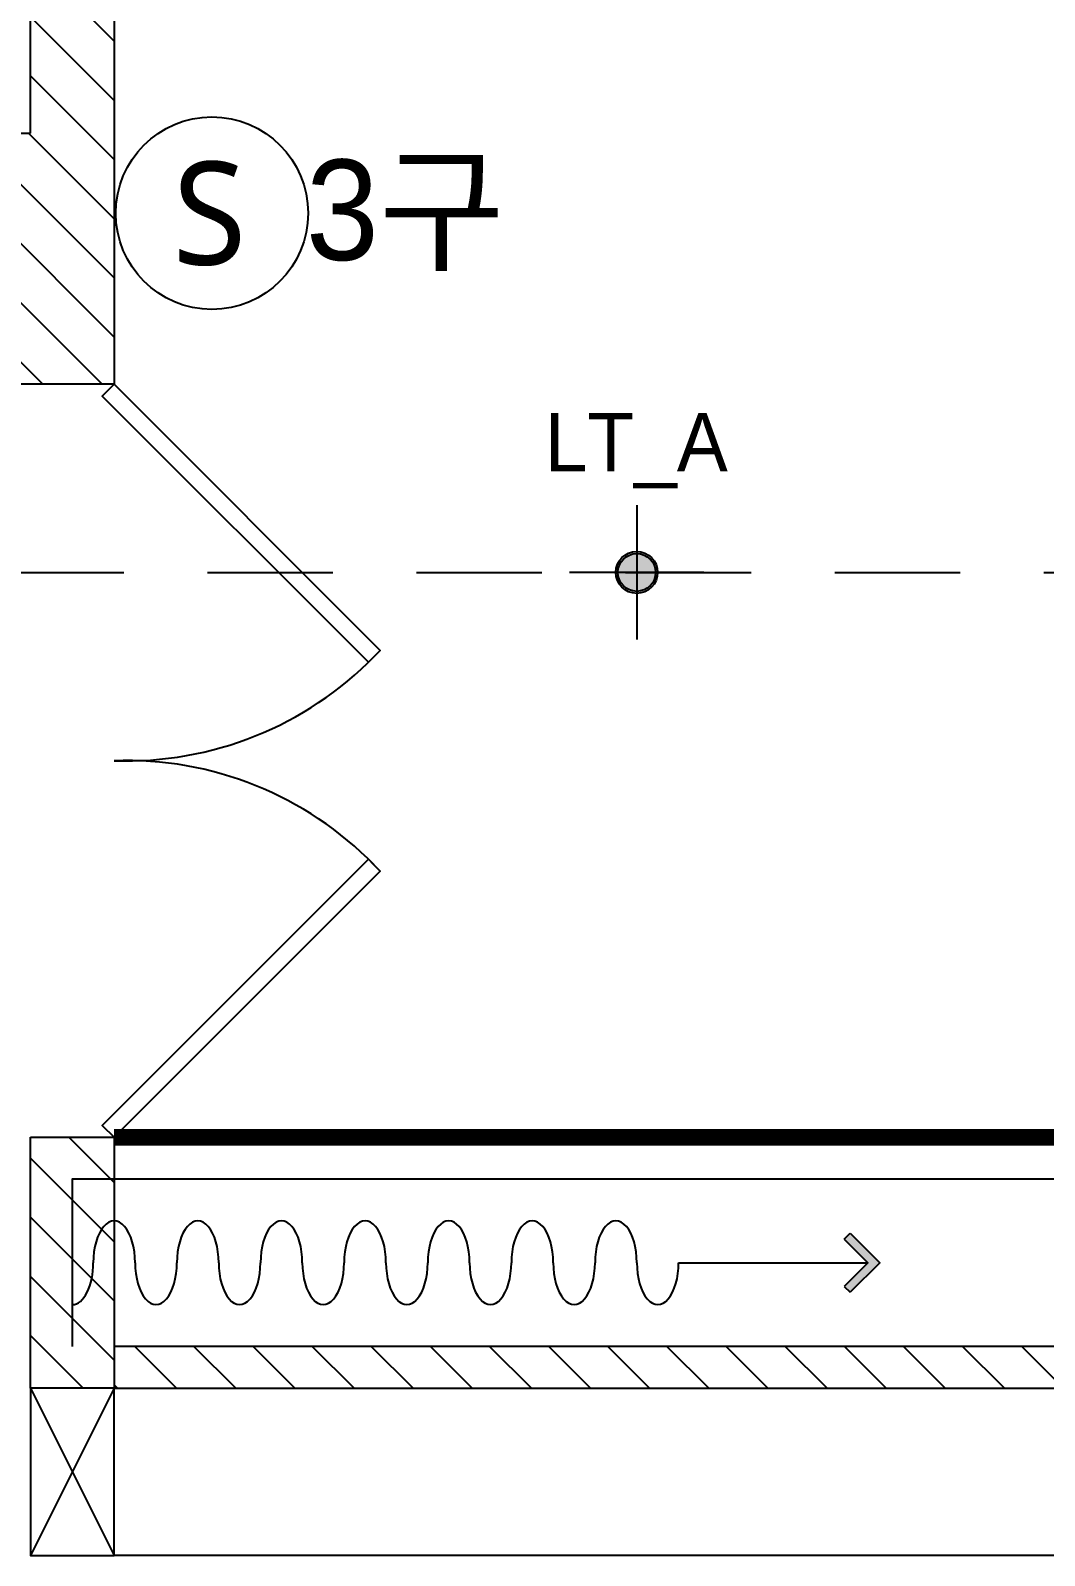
# Model space of a CAD drawing. Header units: inches. Extents: x -63256 to 33689, y -34490 to 100230.
# Drawn here: x 2340 to 3552, y -22482 to -20660 of the extents above; entities that cross this region are included whole.
import ezdxf

# ---------------------------------------------------------------- set-up
doc = ezdxf.new("R2010")
doc.units = ezdxf.units.IN
doc.header["$LTSCALE"] = 100
doc.header["$MEASUREMENT"] = 0
doc.linetypes.add('HID', pattern=[2.5, 1.5, -1])
for name, color, linetype in [('0-ELC TEXT', 7, 'Continuous'), ('01. F-소품', 3, 'Continuous'), ('03-WAL NEW', 3, 'Continuous'), ('06-FUR', 6, 'Continuous'), ('06-LIGHT', 4, 'Continuous'), ('07-DIM WAL', 5, 'Continuous'), ('3.기호.계단선', 30, 'Continuous'), ('C-WIN', 4, 'Continuous'), ('FORM(YOURNAME)-1', 1, 'Continuous'), ('RC-LIGHT', 7, 'Continuous'), ('설비', 140, 'Continuous')]:
    doc.layers.add(name, color=color, linetype=linetype)
doc.styles.add('코레일둥고', font='')
doc.styles.get('코레일둥고').set_extended_font_data('Korail Round Gothic Medium')

# ---------------------------------------------------------------- blocks, each defined once
blk = doc.blocks.new('FFSFDF')
at = {"layer": '01. F-소품'}
blk.add_hatch(color=8, dxfattribs=at).paths.add_polyline_path([(1567672.9, 1746751.1), (1567679.9, 1746744.1), (1567715.3, 1746779.4), (1567679.9, 1746814.8), (1567672.9, 1746807.7), (1567701.2, 1746779.4)])
at = {"layer": '01. F-소품', "color": 8}
for p, q in [((1567672.9, 1746807.7), (1567679.9, 1746814.8)), ((1567474.8, 1746779.4), (1567701.2, 1746779.4)), ((1567672.9, 1746751.1), (1567679.9, 1746744.1))]:
    blk.add_line(p, q, dxfattribs=at)
for points in [[(1567672.9, 1746807.7), (1567701.2, 1746779.4), (1567672.9, 1746751.1)], [(1567679.9, 1746814.8), (1567715.3, 1746779.4), (1567679.9, 1746744.1)]]:
    blk.add_lwpolyline(points, dxfattribs=at)
for centre, start_param, end_param in [((1566799.8, 1746779.4), 1.570796, 4.712389), ((1566899.8, 1746779.4), 1.570796, 4.712389), ((1566999.8, 1746779.4), 1.570796, 4.712389), ((1567099.8, 1746779.4), 1.570796, 4.712389), ((1567199.8, 1746779.4), 1.570796, 4.712389), ((1567299.8, 1746779.4), 1.570796, 4.712389), ((1567399.8, 1746779.4), 1.570796, 4.712389), ((1566749.8, 1746779.4), 6.283185, 7.853982), ((1566849.8, 1746779.4), 4.712389, 7.853982), ((1566949.8, 1746779.4), 4.712389, 7.853982), ((1567049.8, 1746779.4), 4.712389, 7.853982), ((1567149.8, 1746779.4), 4.712389, 7.853982), ((1567249.8, 1746779.4), 4.712389, 7.853982), ((1567349.8, 1746779.4), 4.712389, 7.853982), ((1567449.8, 1746779.4), 4.712389, 7.853982)]:
    blk.add_ellipse(centre, major_axis=(0, -50), ratio=0.5, start_param=start_param, end_param=end_param, dxfattribs=at)
blk = doc.blocks.new('1')
at = {"linetype": 'Continuous'}
h = blk.add_hatch(color=4, dxfattribs=at)
h.dxf.hatch_style = 1
edge = h.paths.add_edge_path()
edge.add_arc((11539653.5, -14273503.8), 37.5, 0, 360)
at = {"color": 1, "linetype": 'Continuous'}
for p, q in [((11539653.5, -14273637.1), (11539653.5, -14273370.5)), ((11539520.2, -14273503.8), (11539786.8, -14273503.8))]:
    blk.add_line(p, q, dxfattribs=at)
at = {"color": 4, "linetype": 'Continuous'}
for radius in [41.5, 37.5]:
    blk.add_circle((11539653.5, -14273503.8), radius, dxfattribs=at)
blk = doc.blocks.new('dfdadfs')
at = {"layer": 'C-WIN'}
for points in [[(-23360.3, -122282.5), (-23460.3, -122282.5), (-23460.3, -122482.5), (-23360.3, -122482.5)], [(-23360.3, -122282.5), (-19210.3, -122282.5), (-19210.3, -122482.5), (-23360.3, -122482.5)]]:
    blk.add_lwpolyline(points, close=True, dxfattribs=at)
blk = doc.blocks.new('hfgafgf')
at = {"layer": '03-WAL NEW'}
h = blk.add_hatch(dxfattribs=at)
h.set_pattern_fill('_USER', color=256, scale=50, angle=135, pattern_type=0)
h.set_pattern_definition([(135, (98436.96, -346196.736), (-35.355339, -35.355339), [])])
h.paths.add_polyline_path([(1839.7, -120782.5), (1839.7, -121082.5), (2289.7, -121082.5), (2339.7, -121082.5), (2439.7, -121082.5), (2439.7, -120582.5), (2339.7, -120582.5), (2339.7, -120782.5)])
h = blk.add_hatch(dxfattribs=at)
h.set_pattern_fill('_USER', color=256, scale=50, angle=135, pattern_type=0)
h.set_pattern_definition([(135, (98486.96, -346196.736), (-35.355339, -35.355339), [])])
h.paths.add_polyline_path([(2339.7, -121982.5), (2439.7, -121982.5), (2439.7, -122282.5), (2339.7, -122282.5)])
at = {"layer": '3.기호.계단선'}
h = blk.add_hatch(dxfattribs=at)
h.set_pattern_fill('_USER', color=256, scale=50, angle=135, pattern_type=0)
h.set_pattern_definition([(135, (93736.96, -346496.736), (-35.355339, -35.355339), [])])
h.paths.add_polyline_path([(6839.7, -122282.5), (6839.7, -122232.5), (2439.7, -122232.5), (2439.7, -122282.5)])
at = {"layer": '03-WAL NEW'}
for points in [[(2339.7, -116252.5), (2439.7, -116252.5), (2439.7, -121082.5), (2339.7, -121082.5)], [(2339.7, -120782.5), (2339.7, -116252.5)], [(2339.7, -121082.5), (1839.7, -121082.5), (1839.7, -120782.5), (2339.7, -120782.5)]]:
    blk.add_lwpolyline(points, dxfattribs=at)
blk.add_lwpolyline([(2339.7, -121982.5), (2439.7, -121982.5), (2439.7, -122282.5), (2339.7, -122282.5)], close=True, dxfattribs=at)
at = {"layer": '06-FUR', "color": 8}
for points in [[(2439.7, -121082.5), (2757.9, -121400.7), (2743.8, -121414.8), (2425.6, -121096.6), (2439.7, -121082.5)], [(2439.7, -121982.5), (2757.9, -121664.3), (2743.8, -121650.1), (2425.6, -121968.3), (2439.7, -121982.5)]]:
    blk.add_lwpolyline(points, dxfattribs=at)
for centre, start, end in [((2454.2, -121118.1), 268.0007, 315.691), ((2454.2, -121946.8), 44.309, 91.9993)]:
    blk.add_arc(centre, 414.6, start, end, dxfattribs=at)
at = {"layer": '3.기호.계단선'}
blk.add_lwpolyline([(6839.7, -122282.5), (6839.7, -122232.5), (2439.7, -122232.5), (2439.7, -122282.5), (6839.7, -122282.5)], dxfattribs=at)
at = {"layer": 'C-WIN'}
for p, q in [((2439.7, -122282.5), (2339.7, -122482.5)), ((2339.7, -122282.5), (2439.7, -122482.5))]:
    blk.add_line(p, q, dxfattribs=at)
at = {"layer": '07-DIM WAL'}
blk.add_blockref('dfdadfs', (25800, 0), dxfattribs=at)

msp = doc.modelspace()

# ---------------------------------------------------------------- linework, layer by layer
at = {"layer": '06-LIGHT', "color": 10, "linetype": 'HID', "const_width": 20}
msp.add_lwpolyline([(6839.7, -21982.5), (2439.7, -21982.5)], dxfattribs=at)
at = {"layer": '06-LIGHT'}
msp.add_lwpolyline([(6839.7, -22232.5), (6839.7, -22032.5), (2389.7, -22032.5), (2389.7, -22232.5)], dxfattribs=at)
at = {"layer": '3.기호.계단선', "linetype": 'HID'}
msp.add_lwpolyline([(1639.7, -19409.2), (1639.7, -20093.1), (2051.4, -20093.1), (2051.4, -21307.5), (3579.4, -21307.5)], dxfattribs=at)
at = {"layer": '설비', "color": 10}
msp.add_circle((2556.7, -20878), 115, dxfattribs=at)

# ---------------------------------------------------------------- block references
at = {"color": 0}
msp.add_blockref('FFSFDF', (-1564360, -1768911.9), dxfattribs=at)
at = {"layer": '07-DIM WAL'}
msp.add_blockref('hfgafgf', (0, 100000), dxfattribs=at)
at = {"layer": 'RC-LIGHT', "xscale": 0.6024096385271789, "yscale": 0.6024096385271789, "zscale": 0.6024096385271789, "rotation": 180}
msp.add_blockref('1', (6954663.2, -8619803.7), dxfattribs=at)

# ---------------------------------------------------------------- texts
at = {"layer": '0-ELC TEXT', "style": '코레일둥고'}
msp.add_text('3구', height=120, dxfattribs=at).set_placement((2669, -20934))
at = {"layer": 'FORM(YOURNAME)-1', "color": 0, "style": '코레일둥고'}
msp.add_text('LT_A', height=70, dxfattribs=at).set_placement((2954.8, -21186.7))
at = {"layer": '설비', "color": 10, "insert": (2597.8, -20816.4), "char_height": 123.214, "width": 196.454, "attachment_point": 3, "style": '코레일둥고'}
msp.add_mtext('{\\fMalgun Gothic|b0|i0|c129|p50;S}', dxfattribs=at)

doc.saveas('drawing.dxf')
